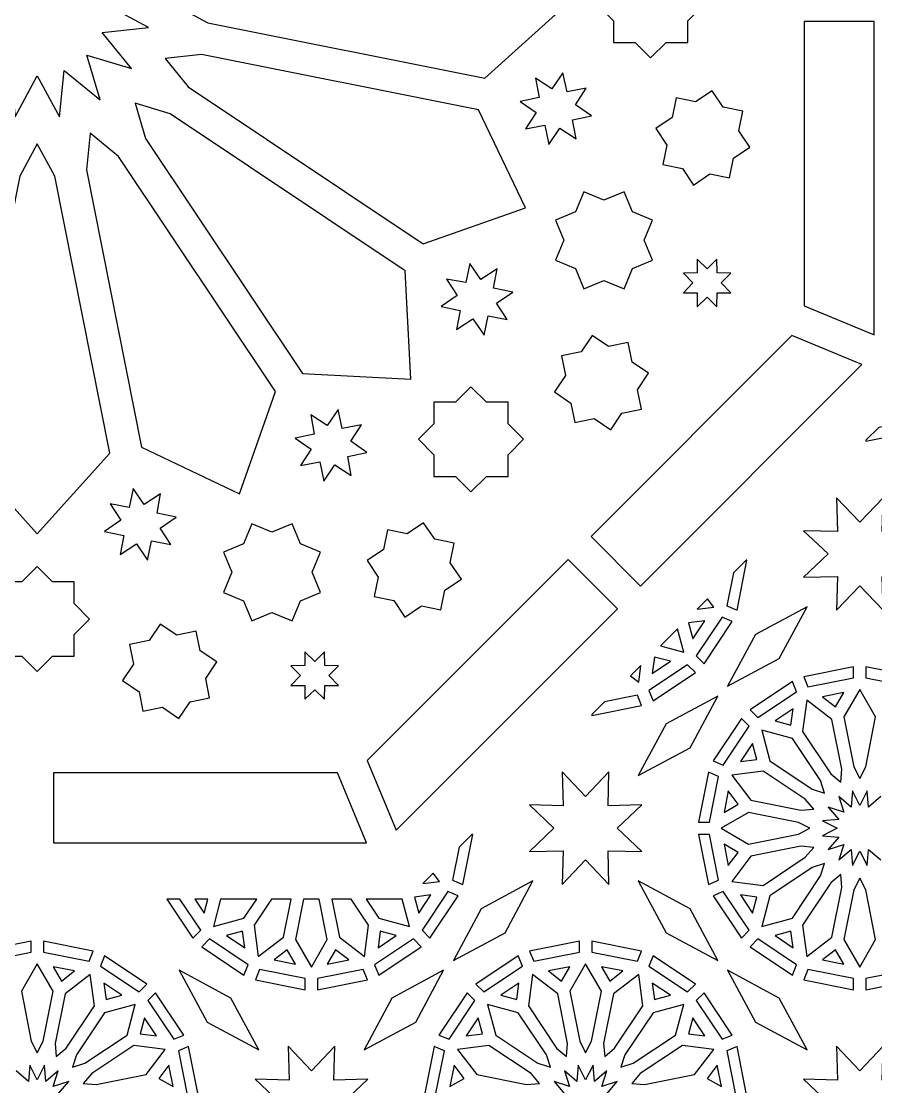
# Model space of a CAD drawing. Header units: millimetres. Extents: x 5 to 1085, y 1055 to 2435.
# Drawn here: x 541 to 759.1, y 1469 to 1740.9 of the extents above; entities that cross this region are included whole.
import ezdxf

# ---------------------------------------------------------------- set-up
doc = ezdxf.new("R2010")
doc.units = ezdxf.units.MM
doc.layers.add('CUT', color=1, linetype='CONTINUOUS')

msp = doc.modelspace()

# ---------------------------------------------------------------- linework, layer by layer
at = {"layer": 'CUT'}
for points in [[(588.658, 1740.453), (659.392, 1726.384), (679.973, 1744.915), (659.392, 1763.446), (588.658, 1749.377), (580.407, 1744.915)], [(711.156, 1748.838), (711.156, 1754.386), (705.608, 1754.386), (701.685, 1758.309), (697.762, 1754.386), (692.214, 1754.386), (692.214, 1748.838), (688.291, 1744.915), (692.214, 1740.992), (692.214, 1735.444), (697.762, 1735.444), (701.685, 1731.521), (705.608, 1735.444), (711.156, 1735.444), (711.156, 1740.992), (715.079, 1744.915)], [(758.76, 1660.873), (758.76, 1740.79), (740.91, 1740.79), (740.91, 1668.266)], [(583.633, 1724.119), (643.599, 1684.051), (669.705, 1693.296), (657.782, 1718.293), (587.047, 1732.362), (577.719, 1731.398)], [(682.516, 1719.578), (685.236, 1723.753), (680.338, 1722.838), (679.309, 1727.714), (676.491, 1723.603), (672.316, 1726.323), (673.231, 1721.425), (668.354, 1720.395), (672.466, 1717.578), (669.746, 1713.402), (674.644, 1714.318), (675.673, 1709.441), (678.491, 1713.553), (682.666, 1710.833), (681.751, 1715.731), (686.628, 1716.76)], [(724.215, 1712.947), (725.207, 1717.932), (720.223, 1718.924), (717.399, 1723.149), (713.174, 1720.325), (708.19, 1721.317), (707.198, 1716.333), (702.973, 1713.509), (705.797, 1709.284), (704.805, 1704.299), (709.789, 1703.307), (712.613, 1699.082), (716.838, 1701.906), (721.822, 1700.914), (722.814, 1705.899), (727.039, 1708.722)], [(572.741, 1710.95), (612.808, 1650.984), (640.465, 1649.535), (639.016, 1677.192), (579.05, 1717.259), (570.061, 1719.939)], [(557.638, 1702.953), (571.707, 1632.218), (596.704, 1620.295), (605.949, 1646.401), (565.881, 1706.367), (558.602, 1712.281)], [(540.623, 1701.342), (526.554, 1630.608), (545.085, 1610.027), (563.616, 1630.608), (549.547, 1701.342), (545.085, 1709.593)], [(700.016, 1684.987), (702.139, 1690.112), (697.014, 1692.236), (694.89, 1697.361), (689.765, 1695.238), (684.639, 1697.361), (682.515, 1692.236), (677.39, 1690.112), (679.513, 1684.987), (677.39, 1679.862), (682.515, 1677.738), (684.639, 1672.612), (689.765, 1674.735), (694.89, 1672.612), (697.014, 1677.738), (702.139, 1679.862)], [(662.358, 1668.913), (666.47, 1671.731), (661.594, 1672.76), (662.509, 1677.659), (658.333, 1674.938), (655.516, 1679.05), (654.487, 1674.173), (649.588, 1675.088), (652.308, 1670.913), (648.197, 1668.095), (653.073, 1667.066), (652.158, 1662.168), (656.333, 1664.888), (659.151, 1660.776), (660.18, 1665.653), (665.079, 1664.738)], [(719.713, 1674.076), (722.165, 1676.586), (718.656, 1676.627), (718.615, 1680.136), (716.105, 1677.684), (713.595, 1680.136), (713.554, 1676.627), (710.045, 1676.586), (712.498, 1674.076), (710.045, 1671.566), (713.554, 1671.525), (713.595, 1668.016), (716.105, 1670.469), (718.615, 1668.016), (718.656, 1671.525), (722.165, 1671.566)], [(698.347, 1646.831), (701.17, 1651.056), (696.945, 1653.879), (695.953, 1658.864), (690.969, 1657.872), (686.744, 1660.696), (683.92, 1656.471), (678.936, 1655.479), (679.928, 1650.494), (677.104, 1646.269), (681.329, 1643.445), (682.321, 1638.461), (687.305, 1639.453), (691.53, 1636.629), (694.354, 1640.854), (699.339, 1641.846)], [(737.753, 1660.645), (686.471, 1609.363), (699.093, 1596.741), (755.603, 1653.251)], [(665.289, 1630.259), (669.212, 1634.182), (665.289, 1638.105), (665.289, 1643.653), (659.741, 1643.653), (655.818, 1647.576), (651.895, 1643.653), (646.347, 1643.653), (646.347, 1638.105), (642.424, 1634.182), (646.347, 1630.259), (646.347, 1624.711), (651.895, 1624.711), (655.818, 1620.788), (659.741, 1624.711), (665.289, 1624.711)], [(624.347, 1629.82), (629.224, 1630.849), (625.112, 1633.667), (627.832, 1637.842), (622.934, 1636.927), (621.905, 1641.803), (619.087, 1637.692), (614.912, 1640.412), (615.827, 1635.513), (610.95, 1634.484), (615.062, 1631.667), (612.341, 1627.491), (617.24, 1628.406), (618.269, 1623.53), (621.087, 1627.642), (625.262, 1624.921)], [(756.66, 1633.943), (756.66, 1633.724), (769.393, 1636.258), (768.315, 1638.857), (759.901, 1637.184)], [(574.269, 1608.249), (579.167, 1607.334), (576.447, 1611.509), (580.559, 1614.327), (575.682, 1615.356), (576.598, 1620.254), (572.422, 1617.534), (569.605, 1621.646), (568.575, 1616.769), (563.677, 1617.684), (566.397, 1613.509), (562.286, 1610.691), (567.162, 1609.662), (566.247, 1604.764), (570.422, 1607.484), (573.24, 1603.372)], [(761.036, 1590.548), (760.803, 1599.197), (769.452, 1598.964), (763.171, 1604.915), (769.452, 1610.866), (760.803, 1610.633), (761.036, 1619.282), (755.085, 1613.001), (749.134, 1619.282), (749.367, 1610.633), (740.718, 1610.866), (746.999, 1604.915), (740.718, 1598.964), (749.367, 1599.197), (749.134, 1590.548), (755.085, 1596.829)], [(612.262, 1592.986), (617.388, 1595.11), (615.265, 1600.235), (617.388, 1605.361), (612.262, 1607.485), (610.138, 1612.61), (605.013, 1610.487), (599.888, 1612.61), (597.764, 1607.485), (592.639, 1605.361), (594.762, 1600.235), (592.639, 1595.11), (597.764, 1592.986), (599.888, 1587.861), (605.013, 1589.984), (610.138, 1587.861)], [(649.146, 1595.646), (653.371, 1598.47), (650.547, 1602.695), (651.539, 1607.679), (646.555, 1608.671), (643.731, 1612.896), (639.506, 1610.072), (634.521, 1611.064), (633.529, 1606.08), (629.304, 1603.256), (632.128, 1599.031), (631.136, 1594.047), (636.121, 1593.055), (638.944, 1588.83), (643.169, 1591.653), (648.154, 1590.661)], [(549.008, 1578.844), (554.556, 1578.844), (554.556, 1584.392), (558.479, 1588.315), (554.556, 1592.238), (554.556, 1597.786), (549.008, 1597.786), (545.085, 1601.709), (541.162, 1597.786), (535.614, 1597.786), (535.614, 1592.238), (531.691, 1588.315), (535.614, 1584.392), (535.614, 1578.844), (541.162, 1578.844), (545.085, 1574.921)], [(680.637, 1603.529), (629.355, 1552.247), (636.749, 1534.397), (693.259, 1590.907)], [(722.816, 1600.099), (721.143, 1591.685), (723.742, 1590.607), (726.276, 1603.34), (726.057, 1603.34)], [(713.521, 1590.804), (717.793, 1591.366), (716.183, 1593.466)], [(734.529, 1578.266), (741.634, 1591.464), (728.436, 1584.359), (721.331, 1571.161)], [(715.561, 1587.895), (711.381, 1587.345), (712.472, 1583.272)], [(715.324, 1576.903), (722.537, 1587.697), (719.937, 1588.774), (713.335, 1578.893)], [(584.101, 1567.186), (589.086, 1568.178), (588.094, 1573.162), (590.918, 1577.387), (586.693, 1580.211), (585.701, 1585.195), (580.716, 1584.203), (576.491, 1587.027), (573.667, 1582.802), (568.683, 1581.81), (569.675, 1576.826), (566.851, 1572.601), (571.076, 1569.777), (572.068, 1564.793), (577.053, 1565.785), (581.278, 1562.961)], [(704.187, 1581.471), (710.119, 1579.881), (708.529, 1585.813)], [(618.475, 1571.344), (621.984, 1571.385), (619.531, 1573.895), (621.984, 1576.405), (618.475, 1576.446), (618.434, 1579.955), (615.924, 1577.502), (613.414, 1579.955), (613.373, 1576.446), (609.864, 1576.405), (612.316, 1573.895), (609.864, 1571.385), (613.373, 1571.344), (613.414, 1567.835), (615.924, 1570.287), (618.434, 1567.835)], [(706.728, 1577.528), (702.655, 1578.619), (702.105, 1574.439)], [(696.534, 1573.817), (698.634, 1572.207), (699.196, 1576.479)], [(702.303, 1567.463), (713.097, 1574.676), (711.107, 1576.665), (701.226, 1570.063)], [(741.855, 1570.973), (753.51, 1573.291), (753.51, 1576.106), (740.777, 1573.572)], [(756.66, 1573.291), (768.315, 1570.973), (769.393, 1573.572), (756.66, 1576.106)], [(729.063, 1563.165), (738.944, 1569.767), (737.867, 1572.367), (727.073, 1565.154)], [(686.66, 1563.943), (686.66, 1563.724), (699.393, 1566.258), (698.315, 1568.857), (689.901, 1567.184)], [(748.915, 1565.933), (751.023, 1569.584), (745.57, 1568.5)], [(755.085, 1547.646), (756.599, 1550.603), (759.128, 1563.315), (755.085, 1570.319), (751.042, 1563.315), (753.571, 1550.603)], [(705.641, 1561.564), (698.536, 1548.366), (711.734, 1555.471), (718.839, 1568.669)], [(750.213, 1546.677), (750.481, 1549.988), (747.952, 1562.701), (741.536, 1567.623), (740.481, 1559.606), (747.683, 1548.828)], [(733.442, 1562.302), (737.515, 1561.211), (738.065, 1565.391)], [(720.233, 1551.056), (726.835, 1560.937), (724.846, 1562.927), (717.633, 1552.133)], [(746.083, 1543.917), (745.063, 1547.079), (737.862, 1557.856), (730.051, 1559.949), (732.144, 1552.138), (742.921, 1544.937)], [(724.609, 1551.935), (728.789, 1552.485), (727.698, 1556.558)], [(621.734, 1549.09), (549.21, 1549.09), (549.21, 1531.24), (629.127, 1531.24)], [(691.036, 1520.548), (690.803, 1529.197), (699.452, 1528.964), (693.171, 1534.915), (699.452, 1540.866), (690.803, 1540.633), (691.036, 1549.282), (685.085, 1543.001), (679.134, 1549.282), (679.367, 1540.633), (670.718, 1540.866), (676.999, 1534.915), (670.718, 1528.964), (679.367, 1529.197), (679.134, 1520.548), (685.085, 1526.829)], [(716.709, 1536.49), (719.027, 1548.145), (716.428, 1549.223), (713.894, 1536.49)], [(743.323, 1539.787), (741.172, 1542.317), (730.394, 1549.519), (722.377, 1548.464), (727.299, 1542.048), (740.012, 1539.519)], [(720.416, 1538.977), (724.067, 1541.085), (721.5, 1544.43)], [(742.354, 1534.915), (739.397, 1536.429), (726.685, 1538.958), (719.681, 1534.915), (726.685, 1530.872), (739.397, 1533.401)], [(652.816, 1530.099), (651.143, 1521.685), (653.742, 1520.607), (656.276, 1533.34), (656.057, 1533.34)], [(719.027, 1521.685), (716.709, 1533.34), (713.894, 1533.34), (716.428, 1520.607)], [(721.5, 1525.4), (724.067, 1528.745), (720.416, 1530.853)], [(743.323, 1530.043), (740.012, 1530.311), (727.299, 1527.782), (722.377, 1521.366), (730.394, 1520.311), (741.172, 1527.513)], [(746.083, 1525.913), (742.921, 1524.893), (732.144, 1517.692), (730.051, 1509.881), (737.862, 1511.974), (745.063, 1522.751)], [(643.521, 1520.804), (647.793, 1521.366), (646.183, 1523.466)], [(750.213, 1523.153), (747.683, 1521.002), (740.481, 1510.224), (741.536, 1502.207), (747.952, 1507.129), (750.481, 1519.842)], [(664.529, 1508.266), (671.634, 1521.464), (658.436, 1514.359), (651.331, 1501.161)], [(711.734, 1514.359), (698.536, 1521.464), (705.641, 1508.266), (718.839, 1501.161)], [(755.085, 1522.184), (753.571, 1519.227), (751.042, 1506.515), (755.085, 1499.511), (759.128, 1506.515), (756.599, 1519.227)], [(645.561, 1517.895), (641.381, 1517.345), (642.472, 1513.272)], [(645.324, 1506.903), (652.537, 1517.697), (649.937, 1518.774), (643.335, 1508.893)], [(717.633, 1517.697), (724.846, 1506.903), (726.835, 1508.893), (720.233, 1518.774)], [(727.698, 1513.272), (728.789, 1517.345), (724.609, 1517.895)], [(578.205, 1516.84), (584.846, 1506.903), (586.835, 1508.893), (581.526, 1516.84)], [(585.314, 1516.84), (587.698, 1513.272), (588.654, 1516.84)], [(591.916, 1516.84), (590.051, 1509.881), (597.862, 1511.974), (601.114, 1516.84)], [(604.902, 1516.84), (600.481, 1510.224), (601.536, 1502.207), (607.952, 1507.129), (609.884, 1516.84)], [(613.096, 1516.84), (611.042, 1506.515), (615.085, 1499.511), (619.128, 1506.515), (617.074, 1516.84)], [(620.286, 1516.84), (622.218, 1507.129), (628.634, 1502.207), (629.689, 1510.224), (625.268, 1516.84)], [(629.056, 1516.84), (632.308, 1511.974), (640.119, 1509.881), (638.254, 1516.84)], [(587.073, 1504.676), (597.867, 1497.463), (598.944, 1500.063), (589.063, 1506.665)], [(598.065, 1504.439), (597.515, 1508.619), (593.442, 1507.528)], [(632.303, 1497.463), (643.097, 1504.676), (641.107, 1506.665), (631.226, 1500.063)], [(636.728, 1507.528), (632.655, 1508.619), (632.105, 1504.439)], [(727.073, 1504.676), (737.867, 1497.463), (738.944, 1500.063), (729.063, 1506.665)], [(738.065, 1504.439), (737.515, 1508.619), (733.442, 1507.528)], [(543.51, 1506.106), (530.777, 1503.572), (531.855, 1500.973), (543.51, 1503.291)], [(546.66, 1503.291), (558.315, 1500.973), (559.393, 1503.572), (546.66, 1506.106)], [(611.023, 1500.246), (608.915, 1503.897), (605.57, 1501.33)], [(624.6, 1501.33), (621.255, 1503.897), (619.147, 1500.246)], [(671.855, 1500.973), (683.51, 1503.291), (683.51, 1506.106), (670.777, 1503.572)], [(686.66, 1503.291), (698.315, 1500.973), (699.393, 1503.572), (686.66, 1506.106)], [(751.023, 1500.246), (748.915, 1503.897), (745.57, 1501.33)], [(573.097, 1495.154), (562.303, 1502.367), (561.226, 1499.767), (571.107, 1493.165)], [(659.063, 1493.165), (668.944, 1499.767), (667.867, 1502.367), (657.073, 1495.154)], [(713.097, 1495.154), (702.303, 1502.367), (701.226, 1499.767), (711.107, 1493.165)], [(546.599, 1480.603), (549.128, 1493.315), (545.085, 1500.319), (541.042, 1493.315), (543.571, 1480.603), (545.085, 1477.646)], [(551.255, 1495.933), (554.6, 1498.5), (549.147, 1499.584)], [(588.436, 1485.471), (601.634, 1478.366), (594.529, 1491.564), (581.331, 1498.669)], [(600.777, 1496.258), (613.51, 1493.724), (613.51, 1496.539), (601.855, 1498.857)], [(616.66, 1493.724), (629.393, 1496.258), (628.315, 1498.857), (616.66, 1496.539)], [(635.641, 1491.564), (628.536, 1478.366), (641.734, 1485.471), (648.839, 1498.669)], [(678.915, 1495.933), (681.023, 1499.584), (675.57, 1498.5)], [(685.085, 1477.646), (686.599, 1480.603), (689.128, 1493.315), (685.085, 1500.319), (681.042, 1493.315), (683.571, 1480.603)], [(691.255, 1495.933), (694.6, 1498.5), (689.147, 1499.584)], [(728.436, 1485.471), (741.634, 1478.366), (734.529, 1491.564), (721.331, 1498.669)], [(740.777, 1496.258), (753.51, 1493.724), (753.51, 1496.539), (741.855, 1498.857)], [(756.66, 1493.724), (769.393, 1496.258), (768.315, 1498.857), (756.66, 1496.539)], [(549.957, 1476.677), (552.487, 1478.828), (559.689, 1489.606), (558.634, 1497.623), (552.218, 1492.701), (549.689, 1479.988)], [(680.213, 1476.677), (680.481, 1479.988), (677.952, 1492.701), (671.536, 1497.623), (670.481, 1489.606), (677.683, 1478.828)], [(689.957, 1476.677), (692.487, 1478.828), (699.689, 1489.606), (698.634, 1497.623), (692.218, 1492.701), (689.689, 1479.988)], [(562.655, 1491.211), (566.728, 1492.302), (562.105, 1495.391)], [(582.537, 1482.133), (575.324, 1492.927), (573.335, 1490.937), (579.937, 1481.056)], [(650.233, 1481.056), (656.835, 1490.937), (654.846, 1492.927), (647.633, 1482.133)], [(663.442, 1492.302), (667.515, 1491.211), (668.065, 1495.391)], [(702.655, 1491.211), (706.728, 1492.302), (702.105, 1495.391)], [(722.537, 1482.133), (715.324, 1492.927), (713.335, 1490.937), (719.937, 1481.056)], [(554.087, 1473.917), (557.249, 1474.937), (568.026, 1482.138), (570.119, 1489.949), (562.308, 1487.856), (555.107, 1477.079)], [(676.083, 1473.917), (675.063, 1477.079), (667.862, 1487.856), (660.051, 1489.949), (662.144, 1482.138), (672.921, 1474.937)], [(694.087, 1473.917), (697.249, 1474.937), (708.026, 1482.138), (710.119, 1489.949), (702.308, 1487.856), (695.107, 1477.079)], [(571.381, 1482.485), (575.561, 1481.935), (572.472, 1486.558)], [(654.609, 1481.935), (658.789, 1482.485), (657.698, 1486.558)], [(711.381, 1482.485), (715.561, 1481.935), (712.472, 1486.558)], [(556.847, 1469.787), (560.158, 1469.519), (572.871, 1472.048), (577.793, 1478.464), (569.776, 1479.519), (558.998, 1472.317)], [(586.276, 1466.49), (583.742, 1479.223), (581.143, 1478.145), (583.461, 1466.49)], [(621.036, 1450.548), (620.803, 1459.197), (629.452, 1458.964), (623.171, 1464.915), (629.452, 1470.866), (620.803, 1470.633), (621.036, 1479.282), (615.085, 1473.001), (609.134, 1479.282), (609.367, 1470.633), (600.718, 1470.866), (606.999, 1464.915), (600.718, 1458.964), (609.367, 1459.197), (609.134, 1450.548), (615.085, 1456.829)], [(646.709, 1466.49), (649.027, 1478.145), (646.428, 1479.223), (643.894, 1466.49)], [(673.323, 1469.787), (671.172, 1472.317), (660.394, 1479.519), (652.377, 1478.464), (657.299, 1472.048), (670.012, 1469.519)], [(696.847, 1469.787), (700.158, 1469.519), (712.871, 1472.048), (717.793, 1478.464), (709.776, 1479.519), (698.998, 1472.317)], [(726.276, 1466.49), (723.742, 1479.223), (721.143, 1478.145), (723.461, 1466.49)], [(761.036, 1450.548), (760.803, 1459.197), (769.452, 1458.964), (763.171, 1464.915), (769.452, 1470.866), (760.803, 1470.633), (761.036, 1479.282), (755.085, 1473.001), (749.134, 1479.282), (749.367, 1470.633), (740.718, 1470.866), (746.999, 1464.915), (740.718, 1458.964), (749.367, 1459.197), (749.134, 1450.548), (755.085, 1456.829)], [(576.103, 1471.085), (579.754, 1468.977), (578.67, 1474.43)], [(650.416, 1468.977), (654.067, 1471.085), (651.5, 1474.43)], [(716.103, 1471.085), (719.754, 1468.977), (718.67, 1474.43)]]:
    msp.add_lwpolyline(points, close=True, dxfattribs=at)
for points in [[(527.108, 1744.915), (516.646, 1739.259), (528.476, 1738.035), (520.976, 1728.806), (532.373, 1732.203), (528.976, 1720.806), (538.205, 1728.306), (539.429, 1716.476), (545.085, 1726.938), (550.741, 1716.476), (551.965, 1728.306), (561.194, 1720.806), (557.797, 1732.203), (569.194, 1728.806), (561.694, 1738.035), (573.524, 1739.259), (563.062, 1744.915)], [(760.477, 1542.984), (757.313, 1540.295), (756.978, 1544.433), (755.085, 1540.739), (753.192, 1544.433), (752.857, 1540.295), (749.693, 1542.984), (750.967, 1539.033), (747.016, 1540.307), (749.705, 1537.143), (745.567, 1536.808), (749.261, 1534.915), (745.567, 1533.022), (749.705, 1532.687), (747.016, 1529.523), (750.967, 1530.797), (749.693, 1526.846), (752.857, 1529.535), (753.192, 1525.397), (755.085, 1529.091), (756.978, 1525.397), (757.313, 1529.535), (760.477, 1526.846)], [(539.693, 1456.846), (542.857, 1459.535), (543.192, 1455.397), (545.085, 1459.091), (546.978, 1455.397), (547.313, 1459.535), (550.477, 1456.846), (549.203, 1460.797), (553.154, 1459.523), (550.465, 1462.687), (554.603, 1463.022), (550.909, 1464.915), (554.603, 1466.808), (550.465, 1467.143), (553.154, 1470.307), (549.203, 1469.033), (550.477, 1472.984), (547.313, 1470.295), (546.978, 1474.433), (545.085, 1470.739), (543.192, 1474.433), (542.857, 1470.295), (539.693, 1472.984)], [(690.465, 1467.143), (693.154, 1470.307), (689.203, 1469.033), (690.477, 1472.984), (687.313, 1470.295), (686.978, 1474.433), (685.085, 1470.739), (683.192, 1474.433), (682.857, 1470.295), (679.693, 1472.984), (680.967, 1469.033), (677.016, 1470.307), (679.705, 1467.143)]]:
    msp.add_lwpolyline(points, dxfattribs=at)

doc.saveas('drawing.dxf')
